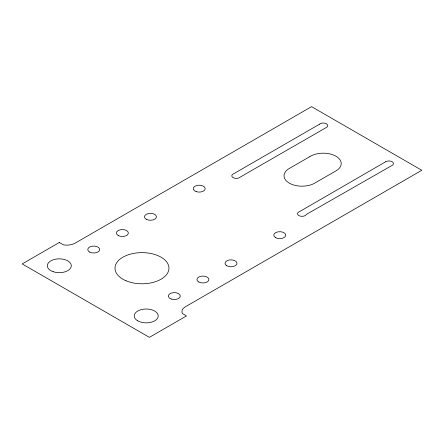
<?xml version="1.0" encoding="UTF-8"?>
<svg xmlns="http://www.w3.org/2000/svg" width="444" height="444" viewBox="0 0 444 444"><rect width="100%" height="100%" fill="white"/><g stroke="black" fill="none" stroke-linecap="round" stroke-linejoin="round"><path stroke-width="0.67" d="M385.764 161.721L299.778 211.488A4.495 2.597 0 0 0 299.289 215.801A4.495 2.597 0 0 0 306.371 214.413L392.124 165.396A4.495 2.597 0 0 0 392.124 161.721A4.495 2.597 0 0 0 385.764 161.721M59.296 242.502L22.2 263.919L149.395 337.351L186.491 315.934L182.329 313.442A11.994 6.921 0 0 1 185.431 306.754L421.8 170.291L311.566 106.649L75.197 243.112A11.994 6.921 0 0 1 63.614 244.905L59.296 242.502M319.33 124.32L234.06 173.549A4.495 2.597 0 0 0 233.128 177.633A4.495 2.597 0 0 0 240.204 177.095L326.407 127.456A4.495 2.597 0 0 0 325.963 123.56A4.495 2.597 0 0 0 319.33 124.32M309.873 156.599L290.137 168.004A17.988 10.384 0 0 0 288.528 182.662A17.988 10.384 0 0 0 313.919 183.588L336.58 170.518A17.988 10.384 0 0 0 335.276 155.85A17.988 10.384 0 0 0 309.873 156.599M226.767 265.756A5.994 3.463 0 0 0 236.802 264.202A5.994 3.463 0 0 0 229.459 259.962A5.994 3.463 0 0 0 226.767 265.756M198.679 281.973A5.994 3.463 0 0 0 208.713 280.419A5.994 3.463 0 0 0 201.371 276.179A5.994 3.463 0 0 0 198.679 281.973M171.156 298.995A5.994 3.463 0 0 0 180.297 296.148A5.994 3.463 0 0 0 171.456 293.001A5.994 3.463 0 0 0 171.156 298.995M89.666 252.075A5.994 3.463 0 0 0 99.589 250.311A5.994 3.463 0 0 0 91.986 246.231A5.994 3.463 0 0 0 89.666 252.075M118.737 235.77A5.994 3.463 0 0 0 128.316 233.45A5.994 3.463 0 0 0 120.041 229.826A5.994 3.463 0 0 0 118.737 235.77M53.175 271.706A11.994 6.921 0 0 0 71.29 265.839A11.994 6.921 0 0 0 53.43 259.718A11.994 6.921 0 0 0 53.175 271.706M137.734 320.829A11.994 6.921 0 0 0 157.798 317.726A11.994 6.921 0 0 0 143.112 309.246A11.994 6.921 0 0 0 137.734 320.829M125.996 280.758A26.984 15.579 0 0 0 168.792 269.913A26.984 15.579 0 0 0 131.13 253.94A26.984 15.579 0 0 0 125.996 280.758M146.215 219.247A5.994 3.463 0 0 0 156.244 217.693A5.994 3.463 0 0 0 148.901 213.453A5.994 3.463 0 0 0 146.215 219.247M196.115 191.614A5.994 3.463 0 0 0 205.206 188.717A5.994 3.463 0 0 0 196.315 185.62A5.994 3.463 0 0 0 196.115 191.614M275.53 237.607A5.994 3.463 0 0 0 285.559 236.053A5.994 3.463 0 0 0 278.216 231.812A5.994 3.463 0 0 0 275.53 237.607"/></g></svg>
